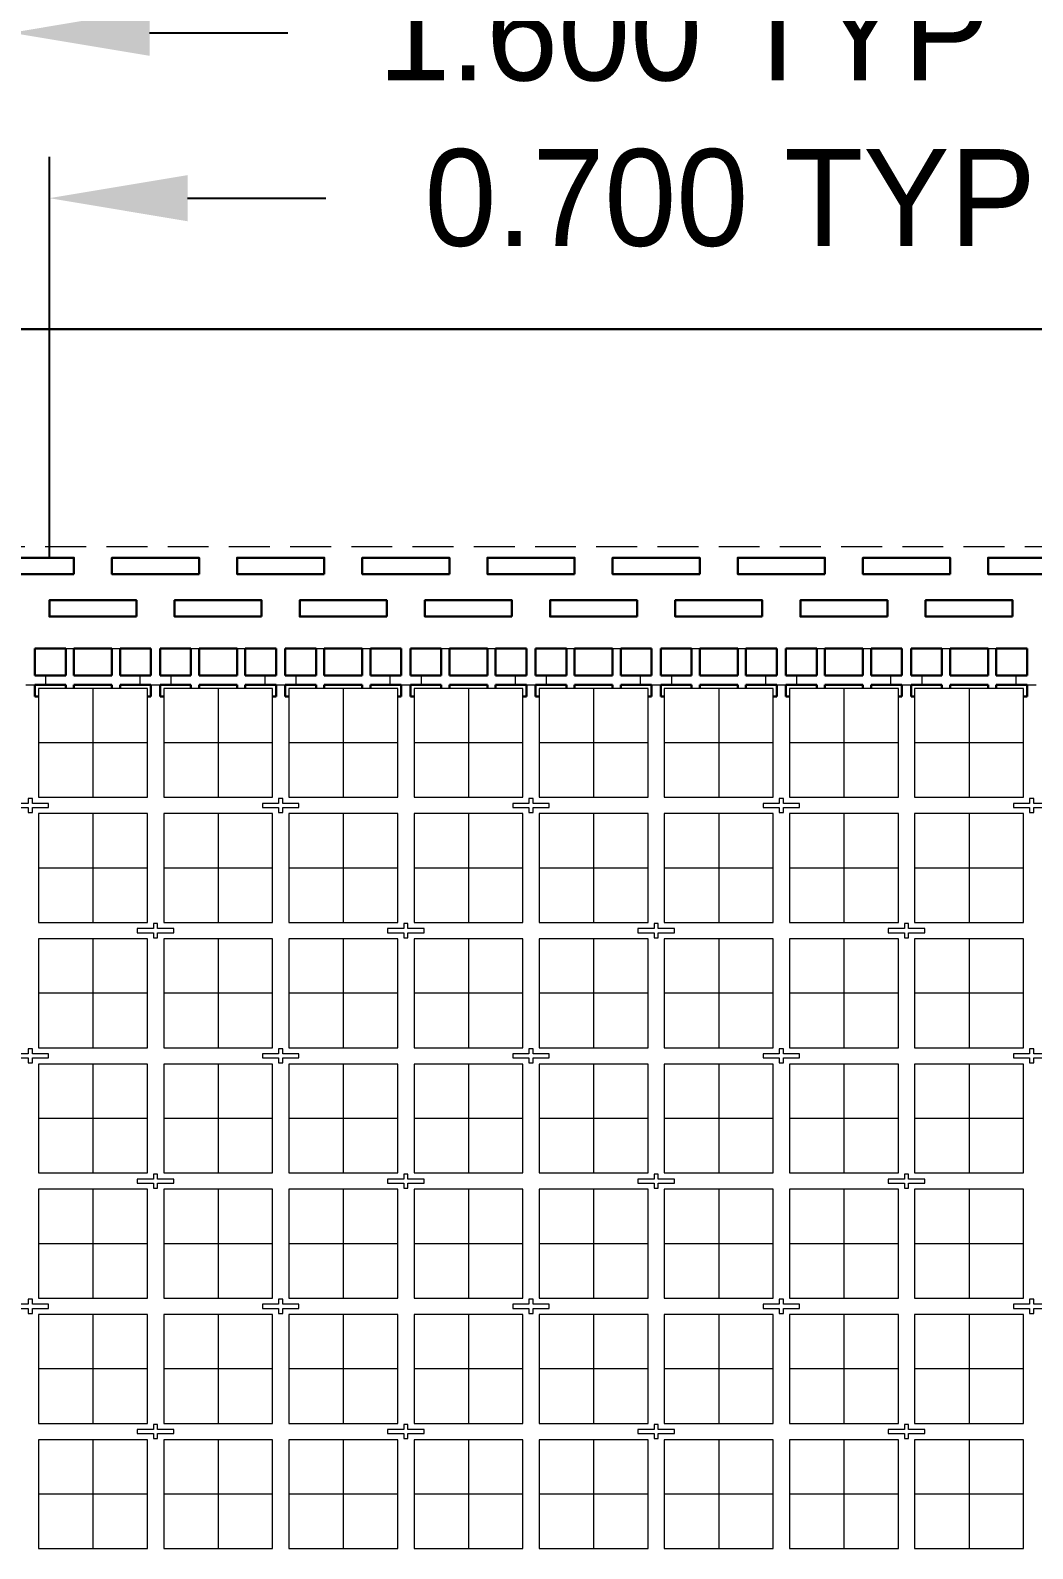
# Model space of a CAD drawing. Extents: x 1030 to 1169, y -270 to -166.
# Drawn here: x 1102.99 to 1121.41, y -209.48 to -181.6 of the extents above; entities that cross this region are included whole.
import ezdxf

# ---------------------------------------------------------------- set-up
doc = ezdxf.new("R2010")
doc.units = 0
doc.header["$LTSCALE"] = 3
doc.header["$MEASUREMENT"] = 0
for name, pattern in [('CENTER', [2, 1.25, -0.25, 0.25, -0.25]), ('HIDDEN', [0.375, 0.25, -0.125]), ('PHANTOM', [2.5, 1.25, -0.25, 0.25, -0.25, 0.25, -0.25])]:
    doc.linetypes.add(name, pattern=pattern)
for name, color, linetype, lineweight in [('CLIN', 1, 'CENTER', 15), ('DIM', 4, 'Continuous', 13), ('FULL METAL', 33, 'HIDDEN', 15), ('HIDN', 6, 'HIDDEN', 15), ('HIDN2', 3, 'HIDDEN', 15), ('OBJ', 3, 'Continuous', 30), ('OBJ1', 7, 'Continuous', 30), ('OBJ3', 40, 'Continuous', 30), ('PHANTOM', 5, 'PHANTOM', 15)]:
    doc.layers.add(name, color=color, linetype=linetype, lineweight=lineweight)
doc.dimstyles.new('3DEC X 1', dxfattribs={"dimtxt": 1.778, "dimasz": 2.54, "dimexe": 0.762, "dimexo": 0.762, "dimgap": 0.762, "dimtad": 0, "dimdec": 3, "dimzin": 0, "dimdsep": 46, "dimtxsty": 'Standard', "dimcen": 0, "dimadec": 0, "dimazin": 0, "dimtfac": 1, "dimtdec": 3, "dimtofl": 0, "dimtmove": 0, "dimatfit": 3, "dimfxl": 1, "dimtolj": 1, "dimtzin": 0, "dimarcsym": 0})

# ---------------------------------------------------------------- blocks, each defined once
blk = doc.blocks.new('*D13')
at = {"layer": 'Defpoints', "color": 0, "transparency": 16777216}
for p in [(1539.891, -273.666), (1539.191, -281.051), (1539.891, -281.051)]:
    blk.add_point(p, dxfattribs=at)
at = {"layer": 'DIM', "color": 0, "lineweight": -2, "transparency": 16777216}
for p, q in [((1539.191, -280.289), (1539.191, -272.904)), ((1539.891, -280.289), (1539.891, -272.904)), ((1536.651, -273.666), (1534.111, -273.666)), ((1542.431, -273.666), (1544.971, -273.666))]:
    blk.add_line(p, q, dxfattribs=at)
at = {"layer": 'DIM', "color": 0, "transparency": 16777216}
for points in [[(1536.651, -273.243), (1536.651, -274.09), (1539.191, -273.666)], [(1542.431, -273.243), (1542.431, -274.09), (1539.891, -273.666)]]:
    blk.add_solid(points, dxfattribs=at)
at = {"layer": 'DIM', "color": 0, "transparency": 16777216, "insert": (1552.401, -273.666), "char_height": 1.778, "attachment_point": 5}
blk.add_mtext('\\A1;0.700 TYP', dxfattribs=at)
blk = doc.blocks.new('*D14')
at = {"layer": 'Defpoints', "color": 0, "transparency": 16777216}
for p in [(1539.191, -270.628), (1537.591, -281.051), (1539.191, -281.051)]:
    blk.add_point(p, dxfattribs=at)
at = {"layer": 'DIM', "color": 0, "lineweight": -2, "transparency": 16777216}
for p, q in [((1537.591, -280.289), (1537.591, -269.866)), ((1539.191, -280.289), (1539.191, -269.866)), ((1535.051, -270.628), (1532.511, -270.628)), ((1541.731, -270.628), (1544.271, -270.628))]:
    blk.add_line(p, q, dxfattribs=at)
at = {"layer": 'DIM', "color": 0, "transparency": 16777216}
for points in [[(1535.051, -270.204), (1535.051, -271.051), (1537.591, -270.628)], [(1541.731, -270.204), (1541.731, -271.051), (1539.191, -270.628)]]:
    blk.add_solid(points, dxfattribs=at)
at = {"layer": 'DIM', "color": 0, "transparency": 16777216, "insert": (1551.552, -270.628), "char_height": 1.778, "attachment_point": 5}
blk.add_mtext('\\A1;1.600 TYP', dxfattribs=at)

msp = doc.modelspace()

# ---------------------------------------------------------------- linework, layer by layer
at = {"layer": 'CLIN'}
for p, q in [((1104.1382, -193.6839), (1104.1382, -195.6839)), ((1106.4382, -193.6839), (1106.4382, -195.6839)), ((1108.7382, -193.6839), (1108.7382, -195.6839)), ((1111.0382, -193.6839), (1111.0382, -195.6839)), ((1113.3382, -193.6839), (1113.3382, -195.6839)), ((1115.6382, -193.6839), (1115.6382, -195.6839)), ((1117.9382, -193.6839), (1117.9382, -195.6839)), ((1120.2382, -193.6839), (1120.2382, -195.6839)), ((1105.1382, -194.6839), (1103.1382, -194.6839)), ((1107.4382, -194.6839), (1105.4382, -194.6839)), ((1109.7382, -194.6839), (1107.7382, -194.6839)), ((1112.0382, -194.6839), (1110.0382, -194.6839)), ((1114.3382, -194.6839), (1112.3382, -194.6839)), ((1116.6382, -194.6839), (1114.6382, -194.6839)), ((1118.9382, -194.6839), (1116.9382, -194.6839)), ((1121.2382, -194.6839), (1119.2382, -194.6839)), ((1104.1382, -195.9839), (1104.1382, -197.9839)), ((1106.4382, -195.9839), (1106.4382, -197.9839)), ((1108.7382, -195.9839), (1108.7382, -197.9839)), ((1111.0382, -195.9839), (1111.0382, -197.9839)), ((1113.3382, -195.9839), (1113.3382, -197.9839)), ((1115.6382, -195.9839), (1115.6382, -197.9839)), ((1117.9382, -195.9839), (1117.9382, -197.9839)), ((1120.2382, -195.9839), (1120.2382, -197.9839)), ((1105.1382, -196.9839), (1103.1382, -196.9839)), ((1107.4382, -196.9839), (1105.4382, -196.9839)), ((1109.7382, -196.9839), (1107.7382, -196.9839)), ((1112.0382, -196.9839), (1110.0382, -196.9839)), ((1114.3382, -196.9839), (1112.3382, -196.9839)), ((1116.6382, -196.9839), (1114.6382, -196.9839)), ((1118.9382, -196.9839), (1116.9382, -196.9839)), ((1121.2382, -196.9839), (1119.2382, -196.9839)), ((1104.1382, -198.2839), (1104.1382, -200.2839)), ((1106.4382, -198.2839), (1106.4382, -200.2839)), ((1108.7382, -198.2839), (1108.7382, -200.2839)), ((1111.0382, -198.2839), (1111.0382, -200.2839)), ((1113.3382, -198.2839), (1113.3382, -200.2839)), ((1115.6382, -198.2839), (1115.6382, -200.2839)), ((1117.9382, -198.2839), (1117.9382, -200.2839)), ((1120.2382, -198.2839), (1120.2382, -200.2839)), ((1105.1382, -199.2839), (1103.1382, -199.2839)), ((1107.4382, -199.2839), (1105.4382, -199.2839)), ((1109.7382, -199.2839), (1107.7382, -199.2839)), ((1112.0382, -199.2839), (1110.0382, -199.2839)), ((1114.3382, -199.2839), (1112.3382, -199.2839)), ((1116.6382, -199.2839), (1114.6382, -199.2839)), ((1118.9382, -199.2839), (1116.9382, -199.2839)), ((1121.2382, -199.2839), (1119.2382, -199.2839)), ((1104.1382, -200.5839), (1104.1382, -202.5839)), ((1106.4382, -200.5839), (1106.4382, -202.5839)), ((1108.7382, -200.5839), (1108.7382, -202.5839)), ((1111.0382, -200.5839), (1111.0382, -202.5839)), ((1113.3382, -200.5839), (1113.3382, -202.5839)), ((1115.6382, -200.5839), (1115.6382, -202.5839)), ((1117.9382, -200.5839), (1117.9382, -202.5839)), ((1120.2382, -200.5839), (1120.2382, -202.5839)), ((1105.1382, -201.5839), (1103.1382, -201.5839)), ((1107.4382, -201.5839), (1105.4382, -201.5839)), ((1109.7382, -201.5839), (1107.7382, -201.5839)), ((1112.0382, -201.5839), (1110.0382, -201.5839)), ((1114.3382, -201.5839), (1112.3382, -201.5839)), ((1116.6382, -201.5839), (1114.6382, -201.5839)), ((1118.9382, -201.5839), (1116.9382, -201.5839)), ((1121.2382, -201.5839), (1119.2382, -201.5839)), ((1104.1382, -202.8839), (1104.1382, -204.8839)), ((1106.4382, -202.8839), (1106.4382, -204.8839)), ((1108.7382, -202.8839), (1108.7382, -204.8839)), ((1111.0382, -202.8839), (1111.0382, -204.8839)), ((1113.3382, -202.8839), (1113.3382, -204.8839)), ((1115.6382, -202.8839), (1115.6382, -204.8839)), ((1117.9382, -202.8839), (1117.9382, -204.8839)), ((1120.2382, -202.8839), (1120.2382, -204.8839)), ((1105.1382, -203.8839), (1103.1382, -203.8839)), ((1107.4382, -203.8839), (1105.4382, -203.8839)), ((1109.7382, -203.8839), (1107.7382, -203.8839)), ((1112.0382, -203.8839), (1110.0382, -203.8839)), ((1114.3382, -203.8839), (1112.3382, -203.8839)), ((1116.6382, -203.8839), (1114.6382, -203.8839)), ((1118.9382, -203.8839), (1116.9382, -203.8839)), ((1121.2382, -203.8839), (1119.2382, -203.8839)), ((1104.1382, -205.1839), (1104.1382, -207.1839)), ((1106.4382, -205.1839), (1106.4382, -207.1839)), ((1108.7382, -205.1839), (1108.7382, -207.1839)), ((1111.0382, -205.1839), (1111.0382, -207.1839)), ((1113.3382, -205.1839), (1113.3382, -207.1839)), ((1115.6382, -205.1839), (1115.6382, -207.1839)), ((1117.9382, -205.1839), (1117.9382, -207.1839)), ((1120.2382, -205.1839), (1120.2382, -207.1839)), ((1105.1382, -206.1839), (1103.1382, -206.1839)), ((1107.4382, -206.1839), (1105.4382, -206.1839)), ((1109.7382, -206.1839), (1107.7382, -206.1839)), ((1112.0382, -206.1839), (1110.0382, -206.1839)), ((1114.3382, -206.1839), (1112.3382, -206.1839)), ((1116.6382, -206.1839), (1114.6382, -206.1839)), ((1118.9382, -206.1839), (1116.9382, -206.1839)), ((1121.2382, -206.1839), (1119.2382, -206.1839)), ((1104.1382, -207.4839), (1104.1382, -209.4839)), ((1106.4382, -207.4839), (1106.4382, -209.4839)), ((1108.7382, -207.4839), (1108.7382, -209.4839)), ((1111.0382, -207.4839), (1111.0382, -209.4839)), ((1113.3382, -207.4839), (1113.3382, -209.4839)), ((1115.6382, -207.4839), (1115.6382, -209.4839)), ((1117.9382, -207.4839), (1117.9382, -209.4839)), ((1120.2382, -207.4839), (1120.2382, -209.4839)), ((1105.1382, -208.4839), (1103.1382, -208.4839)), ((1107.4382, -208.4839), (1105.4382, -208.4839)), ((1109.7382, -208.4839), (1107.7382, -208.4839)), ((1112.0382, -208.4839), (1110.0382, -208.4839)), ((1114.3382, -208.4839), (1112.3382, -208.4839)), ((1116.6382, -208.4839), (1114.6382, -208.4839)), ((1118.9382, -208.4839), (1116.9382, -208.4839)), ((1121.2382, -208.4839), (1119.2382, -208.4839))]:
    msp.add_line(p, q, dxfattribs=at)
at = {"layer": 'FULL METAL'}
for points in [[(1102.6532, -195.8719), (1102.9502, -195.8719), (1102.9502, -195.9639), (1103.0262, -195.9639), (1103.0262, -195.8719), (1103.3232, -195.8719), (1103.3232, -195.7959), (1103.0262, -195.7959), (1103.0262, -195.7039), (1102.9502, -195.7039), (1102.9502, -195.7959), (1102.6532, -195.7959)], [(1107.2532, -195.8719), (1107.5502, -195.8719), (1107.5502, -195.9639), (1107.6262, -195.9639), (1107.6262, -195.8719), (1107.9232, -195.8719), (1107.9232, -195.7959), (1107.6262, -195.7959), (1107.6262, -195.7039), (1107.5502, -195.7039), (1107.5502, -195.7959), (1107.2532, -195.7959)], [(1111.8532, -195.8719), (1112.1502, -195.8719), (1112.1502, -195.9639), (1112.2262, -195.9639), (1112.2262, -195.8719), (1112.5232, -195.8719), (1112.5232, -195.7959), (1112.2262, -195.7959), (1112.2262, -195.7039), (1112.1502, -195.7039), (1112.1502, -195.7959), (1111.8532, -195.7959)], [(1116.4532, -195.8719), (1116.7502, -195.8719), (1116.7502, -195.9639), (1116.8262, -195.9639), (1116.8262, -195.8719), (1117.1232, -195.8719), (1117.1232, -195.7959), (1116.8262, -195.7959), (1116.8262, -195.7039), (1116.7502, -195.7039), (1116.7502, -195.7959), (1116.4532, -195.7959)], [(1121.0532, -195.8719), (1121.3502, -195.8719), (1121.3502, -195.9639), (1121.4262, -195.9639), (1121.4262, -195.8719), (1121.7232, -195.8719), (1121.7232, -195.7959), (1121.4262, -195.7959), (1121.4262, -195.7039), (1121.3502, -195.7039), (1121.3502, -195.7959), (1121.0532, -195.7959)], [(1104.9532, -198.1719), (1105.2502, -198.1719), (1105.2502, -198.2639), (1105.3262, -198.2639), (1105.3262, -198.1719), (1105.6232, -198.1719), (1105.6232, -198.0959), (1105.3262, -198.0959), (1105.3262, -198.0039), (1105.2502, -198.0039), (1105.2502, -198.0959), (1104.9532, -198.0959)], [(1109.5532, -198.1719), (1109.8502, -198.1719), (1109.8502, -198.2639), (1109.9262, -198.2639), (1109.9262, -198.1719), (1110.2232, -198.1719), (1110.2232, -198.0959), (1109.9262, -198.0959), (1109.9262, -198.0039), (1109.8502, -198.0039), (1109.8502, -198.0959), (1109.5532, -198.0959)], [(1114.1532, -198.1719), (1114.4502, -198.1719), (1114.4502, -198.2639), (1114.5262, -198.2639), (1114.5262, -198.1719), (1114.8232, -198.1719), (1114.8232, -198.0959), (1114.5262, -198.0959), (1114.5262, -198.0039), (1114.4502, -198.0039), (1114.4502, -198.0959), (1114.1532, -198.0959)], [(1118.7532, -198.1719), (1119.0502, -198.1719), (1119.0502, -198.2639), (1119.1262, -198.2639), (1119.1262, -198.1719), (1119.4232, -198.1719), (1119.4232, -198.0959), (1119.1262, -198.0959), (1119.1262, -198.0039), (1119.0502, -198.0039), (1119.0502, -198.0959), (1118.7532, -198.0959)], [(1102.6532, -200.4719), (1102.9502, -200.4719), (1102.9502, -200.5639), (1103.0262, -200.5639), (1103.0262, -200.4719), (1103.3232, -200.4719), (1103.3232, -200.3959), (1103.0262, -200.3959), (1103.0262, -200.3039), (1102.9502, -200.3039), (1102.9502, -200.3959), (1102.6532, -200.3959)], [(1107.2532, -200.4719), (1107.5502, -200.4719), (1107.5502, -200.5639), (1107.6262, -200.5639), (1107.6262, -200.4719), (1107.9232, -200.4719), (1107.9232, -200.3959), (1107.6262, -200.3959), (1107.6262, -200.3039), (1107.5502, -200.3039), (1107.5502, -200.3959), (1107.2532, -200.3959)], [(1111.8532, -200.4719), (1112.1502, -200.4719), (1112.1502, -200.5639), (1112.2262, -200.5639), (1112.2262, -200.4719), (1112.5232, -200.4719), (1112.5232, -200.3959), (1112.2262, -200.3959), (1112.2262, -200.3039), (1112.1502, -200.3039), (1112.1502, -200.3959), (1111.8532, -200.3959)], [(1116.4532, -200.4719), (1116.7502, -200.4719), (1116.7502, -200.5639), (1116.8262, -200.5639), (1116.8262, -200.4719), (1117.1232, -200.4719), (1117.1232, -200.3959), (1116.8262, -200.3959), (1116.8262, -200.3039), (1116.7502, -200.3039), (1116.7502, -200.3959), (1116.4532, -200.3959)], [(1121.0532, -200.4719), (1121.3502, -200.4719), (1121.3502, -200.5639), (1121.4262, -200.5639), (1121.4262, -200.4719), (1121.7232, -200.4719), (1121.7232, -200.3959), (1121.4262, -200.3959), (1121.4262, -200.3039), (1121.3502, -200.3039), (1121.3502, -200.3959), (1121.0532, -200.3959)], [(1104.9532, -202.7719), (1105.2502, -202.7719), (1105.2502, -202.8639), (1105.3262, -202.8639), (1105.3262, -202.7719), (1105.6232, -202.7719), (1105.6232, -202.6959), (1105.3262, -202.6959), (1105.3262, -202.6039), (1105.2502, -202.6039), (1105.2502, -202.6959), (1104.9532, -202.6959)], [(1109.5532, -202.7719), (1109.8502, -202.7719), (1109.8502, -202.8639), (1109.9262, -202.8639), (1109.9262, -202.7719), (1110.2232, -202.7719), (1110.2232, -202.6959), (1109.9262, -202.6959), (1109.9262, -202.6039), (1109.8502, -202.6039), (1109.8502, -202.6959), (1109.5532, -202.6959)], [(1114.1532, -202.7719), (1114.4502, -202.7719), (1114.4502, -202.8639), (1114.5262, -202.8639), (1114.5262, -202.7719), (1114.8232, -202.7719), (1114.8232, -202.6959), (1114.5262, -202.6959), (1114.5262, -202.6039), (1114.4502, -202.6039), (1114.4502, -202.6959), (1114.1532, -202.6959)], [(1118.7532, -202.7719), (1119.0502, -202.7719), (1119.0502, -202.8639), (1119.1262, -202.8639), (1119.1262, -202.7719), (1119.4232, -202.7719), (1119.4232, -202.6959), (1119.1262, -202.6959), (1119.1262, -202.6039), (1119.0502, -202.6039), (1119.0502, -202.6959), (1118.7532, -202.6959)], [(1102.6532, -205.0719), (1102.9502, -205.0719), (1102.9502, -205.1639), (1103.0262, -205.1639), (1103.0262, -205.0719), (1103.3232, -205.0719), (1103.3232, -204.9959), (1103.0262, -204.9959), (1103.0262, -204.9039), (1102.9502, -204.9039), (1102.9502, -204.9959), (1102.6532, -204.9959)], [(1107.2532, -205.0719), (1107.5502, -205.0719), (1107.5502, -205.1639), (1107.6262, -205.1639), (1107.6262, -205.0719), (1107.9232, -205.0719), (1107.9232, -204.9959), (1107.6262, -204.9959), (1107.6262, -204.9039), (1107.5502, -204.9039), (1107.5502, -204.9959), (1107.2532, -204.9959)], [(1111.8532, -205.0719), (1112.1502, -205.0719), (1112.1502, -205.1639), (1112.2262, -205.1639), (1112.2262, -205.0719), (1112.5232, -205.0719), (1112.5232, -204.9959), (1112.2262, -204.9959), (1112.2262, -204.9039), (1112.1502, -204.9039), (1112.1502, -204.9959), (1111.8532, -204.9959)], [(1116.4532, -205.0719), (1116.7502, -205.0719), (1116.7502, -205.1639), (1116.8262, -205.1639), (1116.8262, -205.0719), (1117.1232, -205.0719), (1117.1232, -204.9959), (1116.8262, -204.9959), (1116.8262, -204.9039), (1116.7502, -204.9039), (1116.7502, -204.9959), (1116.4532, -204.9959)], [(1121.0532, -205.0719), (1121.3502, -205.0719), (1121.3502, -205.1639), (1121.4262, -205.1639), (1121.4262, -205.0719), (1121.7232, -205.0719), (1121.7232, -204.9959), (1121.4262, -204.9959), (1121.4262, -204.9039), (1121.3502, -204.9039), (1121.3502, -204.9959), (1121.0532, -204.9959)], [(1104.9532, -207.3719), (1105.2502, -207.3719), (1105.2502, -207.4639), (1105.3262, -207.4639), (1105.3262, -207.3719), (1105.6232, -207.3719), (1105.6232, -207.2959), (1105.3262, -207.2959), (1105.3262, -207.2039), (1105.2502, -207.2039), (1105.2502, -207.2959), (1104.9532, -207.2959)], [(1109.5532, -207.3719), (1109.8502, -207.3719), (1109.8502, -207.4639), (1109.9262, -207.4639), (1109.9262, -207.3719), (1110.2232, -207.3719), (1110.2232, -207.2959), (1109.9262, -207.2959), (1109.9262, -207.2039), (1109.8502, -207.2039), (1109.8502, -207.2959), (1109.5532, -207.2959)], [(1114.1532, -207.3719), (1114.4502, -207.3719), (1114.4502, -207.4639), (1114.5262, -207.4639), (1114.5262, -207.3719), (1114.8232, -207.3719), (1114.8232, -207.2959), (1114.5262, -207.2959), (1114.5262, -207.2039), (1114.4502, -207.2039), (1114.4502, -207.2959), (1114.1532, -207.2959)], [(1118.7532, -207.3719), (1119.0502, -207.3719), (1119.0502, -207.4639), (1119.1262, -207.4639), (1119.1262, -207.3719), (1119.4232, -207.3719), (1119.4232, -207.2959), (1119.1262, -207.2959), (1119.1262, -207.2039), (1119.0502, -207.2039), (1119.0502, -207.2959), (1118.7532, -207.2959)]]:
    msp.add_lwpolyline(points, close=True, dxfattribs=at)
at = {"layer": 'HIDN'}
msp.add_lwpolyline([(1156.8882, -191.0839), (1039.8882, -191.0839), (1039.8882, -258.0839), (1156.8882, -258.0839)], close=True, dxfattribs=at)
at = {"layer": 'HIDN2'}
for p, q in [((1103.6382, -192.9489), (1103.7882, -192.9489)), ((1104.4882, -192.9489), (1104.6382, -192.9489)), ((1105.9382, -192.9489), (1106.0882, -192.9489)), ((1106.7882, -192.9489), (1106.9382, -192.9489)), ((1108.2382, -192.9489), (1108.3882, -192.9489)), ((1109.0882, -192.9489), (1109.2382, -192.9489)), ((1110.5382, -192.9489), (1110.6882, -192.9489)), ((1111.3882, -192.9489), (1111.5382, -192.9489)), ((1112.8382, -192.9489), (1112.9882, -192.9489)), ((1113.6882, -192.9489), (1113.8382, -192.9489)), ((1115.1382, -192.9489), (1115.2882, -192.9489)), ((1115.9882, -192.9489), (1116.1382, -192.9489)), ((1117.4382, -192.9489), (1117.5882, -192.9489)), ((1118.2882, -192.9489), (1118.4382, -192.9489)), ((1119.7382, -192.9489), (1119.8882, -192.9489)), ((1120.5882, -192.9489), (1120.7382, -192.9489)), ((1103.2732, -193.6189), (1103.2732, -193.4489)), ((1105.0032, -193.6189), (1105.0032, -193.4489)), ((1105.5732, -193.6189), (1105.5732, -193.4489)), ((1107.3032, -193.6189), (1107.3032, -193.4489)), ((1107.8732, -193.6189), (1107.8732, -193.4489)), ((1109.6032, -193.6189), (1109.6032, -193.4489)), ((1110.1732, -193.6189), (1110.1732, -193.4489)), ((1111.9032, -193.6189), (1111.9032, -193.4489)), ((1112.4732, -193.6189), (1112.4732, -193.4489)), ((1114.2032, -193.6189), (1114.2032, -193.4489)), ((1114.7732, -193.6189), (1114.7732, -193.4489)), ((1116.5032, -193.6189), (1116.5032, -193.4489)), ((1117.0732, -193.6189), (1117.0732, -193.4489)), ((1118.8032, -193.6189), (1118.8032, -193.4489)), ((1119.3732, -193.6189), (1119.3732, -193.4489)), ((1121.1032, -193.6189), (1121.1032, -193.4489)), ((1102.9032, -193.6189), (1103.0732, -193.6189)), ((1105.2032, -193.6189), (1105.3732, -193.6189)), ((1107.5032, -193.6189), (1107.6732, -193.6189)), ((1109.8032, -193.6189), (1109.9732, -193.6189)), ((1112.1032, -193.6189), (1112.2732, -193.6189)), ((1114.4032, -193.6189), (1114.5732, -193.6189)), ((1116.7032, -193.6189), (1116.8732, -193.6189)), ((1119.0032, -193.6189), (1119.1732, -193.6189)), ((1121.3032, -193.6189), (1121.4732, -193.6189))]:
    msp.add_line(p, q, dxfattribs=at)
at = {"layer": 'OBJ'}
msp.add_line((1163.1194, -187.0839), (1040.3882, -187.0839), dxfattribs=at)
at = {"layer": 'OBJ1'}
for points in [[(1103.7882, -191.5839), (1102.1882, -191.5839), (1102.1882, -191.2839), (1103.7882, -191.2839)], [(1106.0882, -191.5839), (1104.4882, -191.5839), (1104.4882, -191.2839), (1106.0882, -191.2839)], [(1108.3882, -191.5839), (1106.7882, -191.5839), (1106.7882, -191.2839), (1108.3882, -191.2839)], [(1110.6882, -191.5839), (1109.0882, -191.5839), (1109.0882, -191.2839), (1110.6882, -191.2839)], [(1112.9882, -191.5839), (1111.3882, -191.5839), (1111.3882, -191.2839), (1112.9882, -191.2839)], [(1115.2882, -191.5839), (1113.6882, -191.5839), (1113.6882, -191.2839), (1115.2882, -191.2839)], [(1117.5882, -191.5839), (1115.9882, -191.5839), (1115.9882, -191.2839), (1117.5882, -191.2839)], [(1119.8882, -191.5839), (1118.2882, -191.5839), (1118.2882, -191.2839), (1119.8882, -191.2839)], [(1122.1882, -191.5839), (1120.5882, -191.5839), (1120.5882, -191.2839), (1122.1882, -191.2839)], [(1104.9382, -192.3659), (1103.3382, -192.3659), (1103.3382, -192.0659), (1104.9382, -192.0659)], [(1107.2382, -192.3659), (1105.6382, -192.3659), (1105.6382, -192.0659), (1107.2382, -192.0659)], [(1109.5382, -192.3659), (1107.9382, -192.3659), (1107.9382, -192.0659), (1109.5382, -192.0659)], [(1111.8382, -192.3659), (1110.2382, -192.3659), (1110.2382, -192.0659), (1111.8382, -192.0659)], [(1114.1382, -192.3659), (1112.5382, -192.3659), (1112.5382, -192.0659), (1114.1382, -192.0659)], [(1116.4382, -192.3659), (1114.8382, -192.3659), (1114.8382, -192.0659), (1116.4382, -192.0659)], [(1118.7382, -192.3659), (1117.1382, -192.3659), (1117.1382, -192.0659), (1118.7382, -192.0659)], [(1121.0382, -192.3659), (1119.4382, -192.3659), (1119.4382, -192.0659), (1121.0382, -192.0659)]]:
    msp.add_lwpolyline(points, close=True, dxfattribs=at)
at = {"layer": 'OBJ3'}
for p, q in [((1103.0732, -192.9489), (1103.0732, -193.4489)), ((1103.6382, -192.9489), (1103.0732, -192.9489)), ((1103.6382, -192.9489), (1103.6382, -193.4489)), ((1103.7882, -192.9489), (1103.7882, -193.4489)), ((1104.4882, -192.9489), (1103.7882, -192.9489)), ((1104.4882, -192.9489), (1104.4882, -193.4489)), ((1104.6382, -192.9489), (1104.6382, -193.4489)), ((1105.2032, -192.9489), (1104.6382, -192.9489)), ((1105.2032, -192.9489), (1105.2032, -193.4489)), ((1105.3732, -192.9489), (1105.3732, -193.4489)), ((1105.9382, -192.9489), (1105.3732, -192.9489)), ((1105.9382, -192.9489), (1105.9382, -193.4489)), ((1106.0882, -192.9489), (1106.0882, -193.4489)), ((1106.7882, -192.9489), (1106.0882, -192.9489)), ((1106.7882, -192.9489), (1106.7882, -193.4489)), ((1106.9382, -192.9489), (1106.9382, -193.4489)), ((1107.5032, -192.9489), (1106.9382, -192.9489)), ((1107.5032, -192.9489), (1107.5032, -193.4489)), ((1107.6732, -192.9489), (1107.6732, -193.4489)), ((1108.2382, -192.9489), (1107.6732, -192.9489)), ((1108.2382, -192.9489), (1108.2382, -193.4489)), ((1108.3882, -192.9489), (1108.3882, -193.4489)), ((1109.0882, -192.9489), (1108.3882, -192.9489)), ((1109.0882, -192.9489), (1109.0882, -193.4489)), ((1109.2382, -192.9489), (1109.2382, -193.4489)), ((1109.8032, -192.9489), (1109.2382, -192.9489)), ((1109.8032, -192.9489), (1109.8032, -193.4489)), ((1109.9732, -192.9489), (1109.9732, -193.4489)), ((1110.5382, -192.9489), (1109.9732, -192.9489)), ((1110.5382, -192.9489), (1110.5382, -193.4489)), ((1110.6882, -192.9489), (1110.6882, -193.4489)), ((1111.3882, -192.9489), (1110.6882, -192.9489)), ((1111.3882, -192.9489), (1111.3882, -193.4489)), ((1111.5382, -192.9489), (1111.5382, -193.4489)), ((1112.1032, -192.9489), (1111.5382, -192.9489)), ((1112.1032, -192.9489), (1112.1032, -193.4489)), ((1112.2732, -192.9489), (1112.2732, -193.4489)), ((1112.8382, -192.9489), (1112.2732, -192.9489)), ((1112.8382, -192.9489), (1112.8382, -193.4489)), ((1112.9882, -192.9489), (1112.9882, -193.4489)), ((1113.6882, -192.9489), (1112.9882, -192.9489)), ((1113.6882, -192.9489), (1113.6882, -193.4489)), ((1113.8382, -192.9489), (1113.8382, -193.4489)), ((1114.4032, -192.9489), (1113.8382, -192.9489)), ((1114.4032, -192.9489), (1114.4032, -193.4489)), ((1114.5732, -192.9489), (1114.5732, -193.4489)), ((1115.1382, -192.9489), (1114.5732, -192.9489)), ((1115.1382, -192.9489), (1115.1382, -193.4489)), ((1115.2882, -192.9489), (1115.2882, -193.4489)), ((1115.9882, -192.9489), (1115.2882, -192.9489)), ((1115.9882, -192.9489), (1115.9882, -193.4489)), ((1116.1382, -192.9489), (1116.1382, -193.4489)), ((1116.7032, -192.9489), (1116.1382, -192.9489)), ((1116.7032, -192.9489), (1116.7032, -193.4489)), ((1116.8732, -192.9489), (1116.8732, -193.4489)), ((1117.4382, -192.9489), (1116.8732, -192.9489)), ((1117.4382, -192.9489), (1117.4382, -193.4489)), ((1117.5882, -192.9489), (1117.5882, -193.4489)), ((1118.2882, -192.9489), (1117.5882, -192.9489)), ((1118.2882, -192.9489), (1118.2882, -193.4489)), ((1118.4382, -192.9489), (1118.4382, -193.4489)), ((1119.0032, -192.9489), (1118.4382, -192.9489)), ((1119.0032, -192.9489), (1119.0032, -193.4489)), ((1119.1732, -192.9489), (1119.1732, -193.4489)), ((1119.7382, -192.9489), (1119.1732, -192.9489)), ((1119.7382, -192.9489), (1119.7382, -193.4489)), ((1119.8882, -192.9489), (1119.8882, -193.4489)), ((1120.5882, -192.9489), (1119.8882, -192.9489)), ((1120.5882, -192.9489), (1120.5882, -193.4489)), ((1120.7382, -192.9489), (1120.7382, -193.4489)), ((1121.3032, -192.9489), (1120.7382, -192.9489)), ((1121.3032, -192.9489), (1121.3032, -193.4489)), ((1103.0732, -193.4489), (1103.6382, -193.4489)), ((1103.7882, -193.4489), (1104.4882, -193.4489)), ((1104.6382, -193.4489), (1105.2032, -193.4489)), ((1105.3732, -193.4489), (1105.9382, -193.4489)), ((1106.0882, -193.4489), (1106.7882, -193.4489)), ((1106.9382, -193.4489), (1107.5032, -193.4489)), ((1107.6732, -193.4489), (1108.2382, -193.4489)), ((1108.3882, -193.4489), (1109.0882, -193.4489)), ((1109.2382, -193.4489), (1109.8032, -193.4489)), ((1109.9732, -193.4489), (1110.5382, -193.4489)), ((1110.6882, -193.4489), (1111.3882, -193.4489)), ((1111.5382, -193.4489), (1112.1032, -193.4489)), ((1112.2732, -193.4489), (1112.8382, -193.4489)), ((1112.9882, -193.4489), (1113.6882, -193.4489)), ((1113.8382, -193.4489), (1114.4032, -193.4489)), ((1114.5732, -193.4489), (1115.1382, -193.4489)), ((1115.2882, -193.4489), (1115.9882, -193.4489)), ((1116.1382, -193.4489), (1116.7032, -193.4489)), ((1116.8732, -193.4489), (1117.4382, -193.4489)), ((1117.5882, -193.4489), (1118.2882, -193.4489)), ((1118.4382, -193.4489), (1119.0032, -193.4489)), ((1119.1732, -193.4489), (1119.7382, -193.4489)), ((1119.8882, -193.4489), (1120.5882, -193.4489)), ((1120.7382, -193.4489), (1121.3032, -193.4489)), ((1103.0732, -193.6189), (1103.6382, -193.6189)), ((1103.0732, -193.8339), (1103.0732, -193.6189)), ((1103.6382, -193.6189), (1103.0732, -193.6189)), ((1103.0732, -193.6189), (1103.0732, -193.8339)), ((1103.6382, -193.6839), (1103.6382, -193.6189)), ((1103.6382, -193.6839), (1103.6382, -193.6189)), ((1104.4882, -193.6189), (1103.7882, -193.6189)), ((1103.7882, -193.6839), (1103.7882, -193.6189)), ((1104.4882, -193.6839), (1104.4882, -193.6189)), ((1105.2032, -193.6189), (1104.6382, -193.6189)), ((1104.6382, -193.6839), (1104.6382, -193.6189)), ((1105.2032, -193.6189), (1105.2032, -193.8339)), ((1105.3732, -193.6189), (1105.9382, -193.6189)), ((1105.3732, -193.8339), (1105.3732, -193.6189)), ((1105.9382, -193.6189), (1105.3732, -193.6189)), ((1105.3732, -193.6189), (1105.3732, -193.8339)), ((1105.9382, -193.6839), (1105.9382, -193.6189)), ((1105.9382, -193.6839), (1105.9382, -193.6189)), ((1106.7882, -193.6189), (1106.0882, -193.6189)), ((1106.0882, -193.6839), (1106.0882, -193.6189)), ((1106.7882, -193.6839), (1106.7882, -193.6189)), ((1107.5032, -193.6189), (1106.9382, -193.6189)), ((1106.9382, -193.6839), (1106.9382, -193.6189)), ((1107.5032, -193.6189), (1107.5032, -193.8339)), ((1107.6732, -193.6189), (1108.2382, -193.6189)), ((1107.6732, -193.8339), (1107.6732, -193.6189)), ((1108.2382, -193.6189), (1107.6732, -193.6189)), ((1107.6732, -193.6189), (1107.6732, -193.8339)), ((1108.2382, -193.6839), (1108.2382, -193.6189)), ((1108.2382, -193.6839), (1108.2382, -193.6189)), ((1109.0882, -193.6189), (1108.3882, -193.6189)), ((1108.3882, -193.6839), (1108.3882, -193.6189)), ((1109.0882, -193.6839), (1109.0882, -193.6189)), ((1109.8032, -193.6189), (1109.2382, -193.6189)), ((1109.2382, -193.6839), (1109.2382, -193.6189)), ((1109.8032, -193.6189), (1109.8032, -193.8339)), ((1109.9732, -193.6189), (1110.5382, -193.6189)), ((1109.9732, -193.8339), (1109.9732, -193.6189)), ((1110.5382, -193.6189), (1109.9732, -193.6189)), ((1109.9732, -193.6189), (1109.9732, -193.8339)), ((1110.5382, -193.6839), (1110.5382, -193.6189)), ((1110.5382, -193.6839), (1110.5382, -193.6189)), ((1111.3882, -193.6189), (1110.6882, -193.6189)), ((1110.6882, -193.6839), (1110.6882, -193.6189)), ((1111.3882, -193.6839), (1111.3882, -193.6189)), ((1112.1032, -193.6189), (1111.5382, -193.6189)), ((1111.5382, -193.6839), (1111.5382, -193.6189)), ((1112.1032, -193.6189), (1112.1032, -193.8339)), ((1112.2732, -193.6189), (1112.8382, -193.6189)), ((1112.2732, -193.8339), (1112.2732, -193.6189)), ((1112.8382, -193.6189), (1112.2732, -193.6189)), ((1112.2732, -193.6189), (1112.2732, -193.8339)), ((1112.8382, -193.6839), (1112.8382, -193.6189)), ((1112.8382, -193.6839), (1112.8382, -193.6189)), ((1113.6882, -193.6189), (1112.9882, -193.6189)), ((1112.9882, -193.6839), (1112.9882, -193.6189)), ((1113.6882, -193.6839), (1113.6882, -193.6189)), ((1114.4032, -193.6189), (1113.8382, -193.6189)), ((1113.8382, -193.6839), (1113.8382, -193.6189)), ((1114.4032, -193.6189), (1114.4032, -193.8339)), ((1114.5732, -193.6189), (1115.1382, -193.6189)), ((1114.5732, -193.8339), (1114.5732, -193.6189)), ((1115.1382, -193.6189), (1114.5732, -193.6189)), ((1114.5732, -193.6189), (1114.5732, -193.8339)), ((1115.1382, -193.6839), (1115.1382, -193.6189)), ((1115.1382, -193.6839), (1115.1382, -193.6189)), ((1115.9882, -193.6189), (1115.2882, -193.6189)), ((1115.2882, -193.6839), (1115.2882, -193.6189)), ((1115.9882, -193.6839), (1115.9882, -193.6189)), ((1116.7032, -193.6189), (1116.1382, -193.6189)), ((1116.1382, -193.6839), (1116.1382, -193.6189)), ((1116.7032, -193.6189), (1116.7032, -193.8339)), ((1116.8732, -193.6189), (1117.4382, -193.6189)), ((1116.8732, -193.8339), (1116.8732, -193.6189)), ((1117.4382, -193.6189), (1116.8732, -193.6189)), ((1116.8732, -193.6189), (1116.8732, -193.8339)), ((1117.4382, -193.6839), (1117.4382, -193.6189)), ((1117.4382, -193.6839), (1117.4382, -193.6189)), ((1118.2882, -193.6189), (1117.5882, -193.6189)), ((1117.5882, -193.6839), (1117.5882, -193.6189)), ((1118.2882, -193.6839), (1118.2882, -193.6189)), ((1119.0032, -193.6189), (1118.4382, -193.6189)), ((1118.4382, -193.6839), (1118.4382, -193.6189)), ((1119.0032, -193.6189), (1119.0032, -193.8339)), ((1119.1732, -193.6189), (1119.7382, -193.6189)), ((1119.1732, -193.8339), (1119.1732, -193.6189)), ((1119.7382, -193.6189), (1119.1732, -193.6189)), ((1119.1732, -193.6189), (1119.1732, -193.8339)), ((1119.7382, -193.6839), (1119.7382, -193.6189)), ((1119.7382, -193.6839), (1119.7382, -193.6189)), ((1120.5882, -193.6189), (1119.8882, -193.6189)), ((1119.8882, -193.6839), (1119.8882, -193.6189)), ((1120.5882, -193.6839), (1120.5882, -193.6189)), ((1121.3032, -193.6189), (1120.7382, -193.6189)), ((1120.7382, -193.6839), (1120.7382, -193.6189)), ((1121.3032, -193.6189), (1121.3032, -193.8339)), ((1103.1382, -193.8339), (1103.0732, -193.8339)), ((1103.1382, -193.8339), (1103.0732, -193.8339)), ((1105.1382, -193.8339), (1105.2032, -193.8339)), ((1105.4382, -193.8339), (1105.3732, -193.8339)), ((1105.4382, -193.8339), (1105.3732, -193.8339)), ((1107.4382, -193.8339), (1107.5032, -193.8339)), ((1107.7382, -193.8339), (1107.6732, -193.8339)), ((1107.7382, -193.8339), (1107.6732, -193.8339)), ((1109.7382, -193.8339), (1109.8032, -193.8339)), ((1110.0382, -193.8339), (1109.9732, -193.8339)), ((1110.0382, -193.8339), (1109.9732, -193.8339)), ((1112.0382, -193.8339), (1112.1032, -193.8339)), ((1112.3382, -193.8339), (1112.2732, -193.8339)), ((1112.3382, -193.8339), (1112.2732, -193.8339)), ((1114.3382, -193.8339), (1114.4032, -193.8339)), ((1114.6382, -193.8339), (1114.5732, -193.8339)), ((1114.6382, -193.8339), (1114.5732, -193.8339)), ((1116.6382, -193.8339), (1116.7032, -193.8339)), ((1116.9382, -193.8339), (1116.8732, -193.8339)), ((1116.9382, -193.8339), (1116.8732, -193.8339)), ((1118.9382, -193.8339), (1119.0032, -193.8339)), ((1119.2382, -193.8339), (1119.1732, -193.8339)), ((1119.2382, -193.8339), (1119.1732, -193.8339)), ((1121.2382, -193.8339), (1121.3032, -193.8339))]:
    msp.add_line(p, q, dxfattribs=at)
at = {"layer": 'PHANTOM'}
for points in [[(1105.1382, -193.6839), (1103.1382, -193.6839), (1103.1382, -195.6839), (1105.1382, -195.6839)], [(1107.4382, -193.6839), (1105.4382, -193.6839), (1105.4382, -195.6839), (1107.4382, -195.6839)], [(1109.7382, -193.6839), (1107.7382, -193.6839), (1107.7382, -195.6839), (1109.7382, -195.6839)], [(1112.0382, -193.6839), (1110.0382, -193.6839), (1110.0382, -195.6839), (1112.0382, -195.6839)], [(1114.3382, -193.6839), (1112.3382, -193.6839), (1112.3382, -195.6839), (1114.3382, -195.6839)], [(1116.6382, -193.6839), (1114.6382, -193.6839), (1114.6382, -195.6839), (1116.6382, -195.6839)], [(1118.9382, -193.6839), (1116.9382, -193.6839), (1116.9382, -195.6839), (1118.9382, -195.6839)], [(1121.2382, -193.6839), (1119.2382, -193.6839), (1119.2382, -195.6839), (1121.2382, -195.6839)], [(1105.1382, -195.9839), (1103.1382, -195.9839), (1103.1382, -197.9839), (1105.1382, -197.9839)], [(1107.4382, -195.9839), (1105.4382, -195.9839), (1105.4382, -197.9839), (1107.4382, -197.9839)], [(1109.7382, -195.9839), (1107.7382, -195.9839), (1107.7382, -197.9839), (1109.7382, -197.9839)], [(1112.0382, -195.9839), (1110.0382, -195.9839), (1110.0382, -197.9839), (1112.0382, -197.9839)], [(1114.3382, -195.9839), (1112.3382, -195.9839), (1112.3382, -197.9839), (1114.3382, -197.9839)], [(1116.6382, -195.9839), (1114.6382, -195.9839), (1114.6382, -197.9839), (1116.6382, -197.9839)], [(1118.9382, -195.9839), (1116.9382, -195.9839), (1116.9382, -197.9839), (1118.9382, -197.9839)], [(1121.2382, -195.9839), (1119.2382, -195.9839), (1119.2382, -197.9839), (1121.2382, -197.9839)], [(1105.1382, -198.2839), (1103.1382, -198.2839), (1103.1382, -200.2839), (1105.1382, -200.2839)], [(1107.4382, -198.2839), (1105.4382, -198.2839), (1105.4382, -200.2839), (1107.4382, -200.2839)], [(1109.7382, -198.2839), (1107.7382, -198.2839), (1107.7382, -200.2839), (1109.7382, -200.2839)], [(1112.0382, -198.2839), (1110.0382, -198.2839), (1110.0382, -200.2839), (1112.0382, -200.2839)], [(1114.3382, -198.2839), (1112.3382, -198.2839), (1112.3382, -200.2839), (1114.3382, -200.2839)], [(1116.6382, -198.2839), (1114.6382, -198.2839), (1114.6382, -200.2839), (1116.6382, -200.2839)], [(1118.9382, -198.2839), (1116.9382, -198.2839), (1116.9382, -200.2839), (1118.9382, -200.2839)], [(1121.2382, -198.2839), (1119.2382, -198.2839), (1119.2382, -200.2839), (1121.2382, -200.2839)], [(1105.1382, -200.5839), (1103.1382, -200.5839), (1103.1382, -202.5839), (1105.1382, -202.5839)], [(1107.4382, -200.5839), (1105.4382, -200.5839), (1105.4382, -202.5839), (1107.4382, -202.5839)], [(1109.7382, -200.5839), (1107.7382, -200.5839), (1107.7382, -202.5839), (1109.7382, -202.5839)], [(1112.0382, -200.5839), (1110.0382, -200.5839), (1110.0382, -202.5839), (1112.0382, -202.5839)], [(1114.3382, -200.5839), (1112.3382, -200.5839), (1112.3382, -202.5839), (1114.3382, -202.5839)], [(1116.6382, -200.5839), (1114.6382, -200.5839), (1114.6382, -202.5839), (1116.6382, -202.5839)], [(1118.9382, -200.5839), (1116.9382, -200.5839), (1116.9382, -202.5839), (1118.9382, -202.5839)], [(1121.2382, -200.5839), (1119.2382, -200.5839), (1119.2382, -202.5839), (1121.2382, -202.5839)], [(1105.1382, -202.8839), (1103.1382, -202.8839), (1103.1382, -204.8839), (1105.1382, -204.8839)], [(1107.4382, -202.8839), (1105.4382, -202.8839), (1105.4382, -204.8839), (1107.4382, -204.8839)], [(1109.7382, -202.8839), (1107.7382, -202.8839), (1107.7382, -204.8839), (1109.7382, -204.8839)], [(1112.0382, -202.8839), (1110.0382, -202.8839), (1110.0382, -204.8839), (1112.0382, -204.8839)], [(1114.3382, -202.8839), (1112.3382, -202.8839), (1112.3382, -204.8839), (1114.3382, -204.8839)], [(1116.6382, -202.8839), (1114.6382, -202.8839), (1114.6382, -204.8839), (1116.6382, -204.8839)], [(1118.9382, -202.8839), (1116.9382, -202.8839), (1116.9382, -204.8839), (1118.9382, -204.8839)], [(1121.2382, -202.8839), (1119.2382, -202.8839), (1119.2382, -204.8839), (1121.2382, -204.8839)], [(1105.1382, -205.1839), (1103.1382, -205.1839), (1103.1382, -207.1839), (1105.1382, -207.1839)], [(1107.4382, -205.1839), (1105.4382, -205.1839), (1105.4382, -207.1839), (1107.4382, -207.1839)], [(1109.7382, -205.1839), (1107.7382, -205.1839), (1107.7382, -207.1839), (1109.7382, -207.1839)], [(1112.0382, -205.1839), (1110.0382, -205.1839), (1110.0382, -207.1839), (1112.0382, -207.1839)], [(1114.3382, -205.1839), (1112.3382, -205.1839), (1112.3382, -207.1839), (1114.3382, -207.1839)], [(1116.6382, -205.1839), (1114.6382, -205.1839), (1114.6382, -207.1839), (1116.6382, -207.1839)], [(1118.9382, -205.1839), (1116.9382, -205.1839), (1116.9382, -207.1839), (1118.9382, -207.1839)], [(1121.2382, -205.1839), (1119.2382, -205.1839), (1119.2382, -207.1839), (1121.2382, -207.1839)], [(1105.1382, -207.4839), (1103.1382, -207.4839), (1103.1382, -209.4839), (1105.1382, -209.4839)], [(1107.4382, -207.4839), (1105.4382, -207.4839), (1105.4382, -209.4839), (1107.4382, -209.4839)], [(1109.7382, -207.4839), (1107.7382, -207.4839), (1107.7382, -209.4839), (1109.7382, -209.4839)], [(1112.0382, -207.4839), (1110.0382, -207.4839), (1110.0382, -209.4839), (1112.0382, -209.4839)], [(1114.3382, -207.4839), (1112.3382, -207.4839), (1112.3382, -209.4839), (1114.3382, -209.4839)], [(1116.6382, -207.4839), (1114.6382, -207.4839), (1114.6382, -209.4839), (1116.6382, -209.4839)], [(1118.9382, -207.4839), (1116.9382, -207.4839), (1116.9382, -209.4839), (1118.9382, -209.4839)], [(1121.2382, -207.4839), (1119.2382, -207.4839), (1119.2382, -209.4839), (1121.2382, -209.4839)]]:
    msp.add_lwpolyline(points, close=True, dxfattribs=at)

# ---------------------------------------------------------------- dimensions: what is measured, and where the dimension line sits
at = {"layer": 'DIM'}
for base, p1, p2, picture, middle in [((1102.6382, -181.6423), (1101.0382, -192.0659), (1102.6382, -192.0659), '*D14', (1114.9996, -181.6423)), ((1103.3382, -184.6811), (1102.6382, -192.0659), (1103.3382, -192.0659), '*D13', (1115.8477, -184.6811))]:
    dim = msp.add_linear_dim(base=base, p1=p1, p2=p2, text='<> TYP', dimstyle='3DEC X 1', dxfattribs=at)
    dim.commit()
    dim.dimension.update_dxf_attribs({"geometry": picture, "text_midpoint": middle, "dimtype": 128, "insert": (-436.5529, 88.9852)})

doc.saveas('drawing.dxf')
